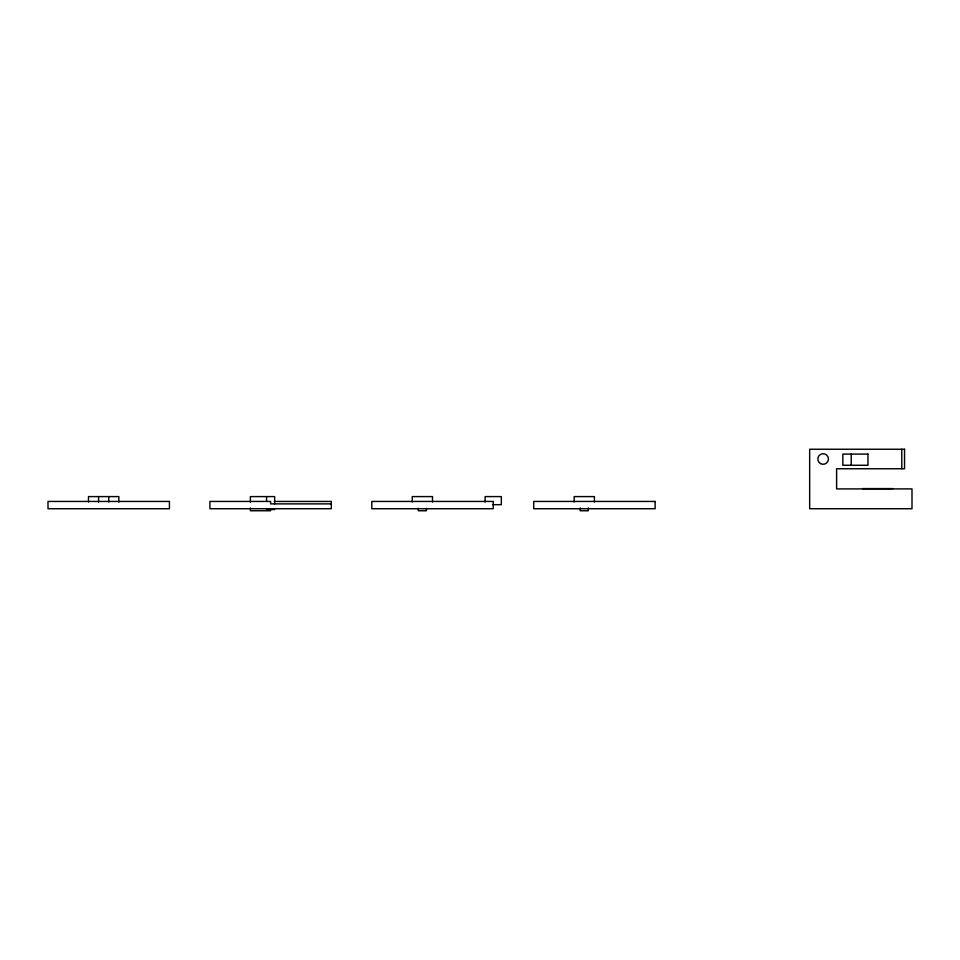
<?xml version="1.0" encoding="UTF-8"?>
<svg xmlns="http://www.w3.org/2000/svg" width="960" height="960" viewBox="0 0 960 960"><rect width="100%" height="100%" fill="white"/><g stroke="black" fill="none" stroke-linecap="round" stroke-linejoin="round"><path stroke-width="1.44" d="M862.536 488.592L892.836 488.592M274.356 501.444L331.32 501.444L331.32 508.728L209.904 508.728L209.904 501.444L270.612 501.444L270.612 503.88L331.32 503.88M492.492 504.684L501.324 504.684L501.324 496.596L485.124 496.596L485.124 501.984M266.568 509.544L274.656 509.544M270.612 510.756L250.38 510.756L250.38 507.924M901.788 449.244L901.788 468.756M851.208 454.092L851.208 465.264M594.408 501.984L594.408 496.596L574.176 496.596L574.176 501.984M588.336 507.924L588.336 510.756L580.248 510.756L580.248 507.924M432.516 501.984L432.516 496.596L412.272 496.596L412.272 501.984M426.444 508.332L426.444 510.756L418.344 510.756L418.344 508.332M274.656 503.784L274.656 496.596L250.38 496.596L250.38 502.26M266.568 496.596L266.568 500.904M118.836 502.14L118.836 496.596L88.476 496.596L88.476 501.984M108.708 496.596L108.708 501.984M98.592 496.596L98.592 502.14M904.548 449.244L809.664 449.244L809.664 508.728L912 508.728L912 488.904L836.616 488.904L836.616 468.756L904.548 468.756L904.548 449.244M867.96 454.092L842.844 454.092L842.844 465.264L867.96 465.264L867.96 454.092M169.428 501.444L48 501.444L48 508.728L169.428 508.728L169.428 501.444M493.224 501.444L371.796 501.444L371.796 508.728L493.224 508.728L493.224 501.444M655.128 501.444L533.7 501.444L533.7 508.728L655.128 508.728L655.128 501.444M820.488 463.584A5.292 5.292 0 0 0 828.432 459A5.292 5.292 0 0 0 820.488 454.416A5.292 5.292 0 0 0 820.488 463.584"/></g></svg>
